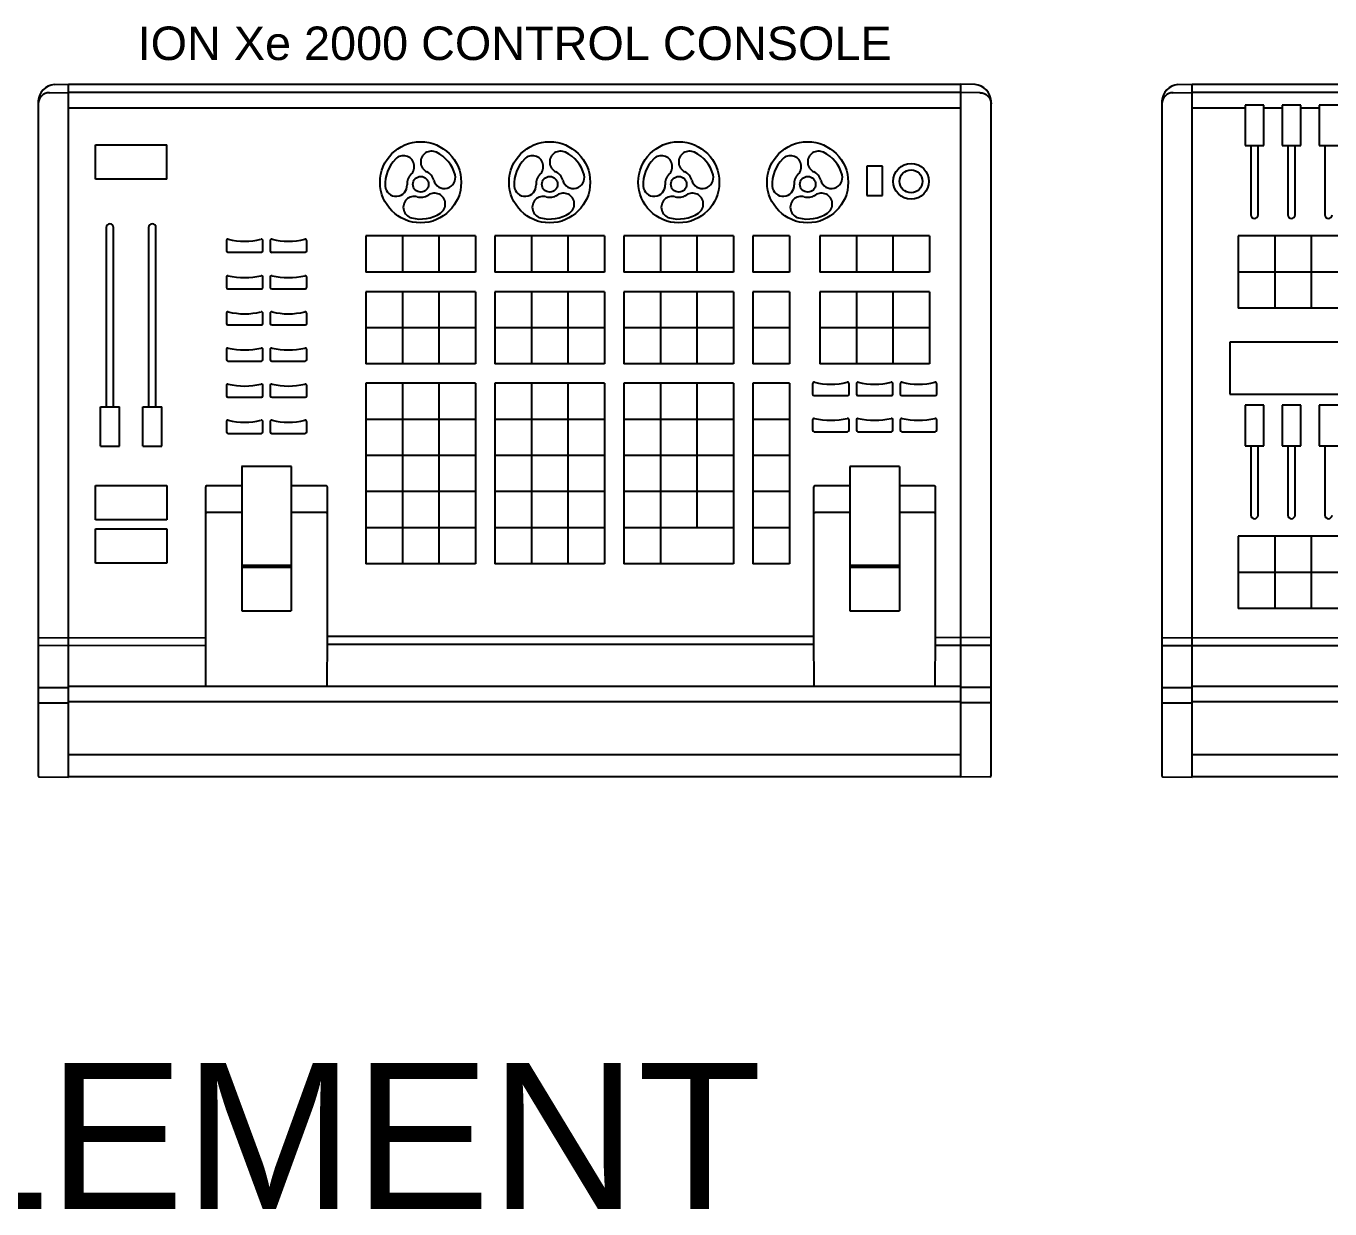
# Model space of a CAD drawing. Extents: x -49 to 275, y -8 to 142.
# Drawn here: x 129.78 to 156.56, y 76.97 to 101.28 of the extents above; entities that cross this region are included whole.
import ezdxf
from ezdxf.enums import TextEntityAlignment as Align

# ---------------------------------------------------------------- set-up
doc = ezdxf.new("R2010")
doc.units = 0
doc.header["$LTSCALE"] = 0.5
doc.header["$MEASUREMENT"] = 0
doc.layers.get('0').update_dxf_attribs({"linetype": 'CONTINUOUS'})
doc.layers.add('RISER', color=7, linetype='CONTINUOUS')
doc.styles.add('ARIAL', font='arial.ttf')

# ---------------------------------------------------------------- blocks, each defined once
blk = doc.blocks.new('*U35')
at = {"layer": 'RISER'}
for p, q in [((-9.457, 7.275), (-9.165, 7.278)), ((-9.165, -6.959), (-9.165, 7.278)), ((9.165, 7.277), (-9.165, 7.277)), ((9.457, 7.275), (9.165, 7.278)), ((9.165, -6.959), (9.165, 7.278)), ((-9.565, 7.104), (-9.165, 7.107)), ((9.165, 7.107), (-9.165, 7.107)), ((9.565, 7.104), (9.165, 7.107)), ((-9.785, 6.935), (-9.785, -6.935)), ((-9.165, 6.795), (9.165, 6.795)), ((9.785, 6.935), (9.785, -6.935)), ((-8.61, 6.037), (-7.145, 6.037)), ((-8.61, 5.33), (-8.61, 6.037)), ((-7.145, 5.33), (-7.145, 6.037)), ((7.555, 5.599), (7.236, 5.599)), ((7.236, 5.599), (7.236, 4.99)), ((7.555, 4.99), (7.555, 5.599)), ((-7.145, 5.33), (-8.61, 5.33)), ((7.781, 5.295), (7.781, 5.291)), ((8.509, 5.291), (8.509, 5.295)), ((7.236, 4.99), (7.555, 4.99)), ((-8.388, 4.335), (-8.388, 0.651)), ((-8.238, 0.651), (-8.238, 4.335)), ((-7.518, 4.335), (-7.518, 0.651)), ((-7.368, 0.651), (-7.368, 4.335)), ((-5.922, 4.063), (-5.922, 3.849)), ((-5.172, 3.849), (-5.172, 4.063)), ((-5.022, 4.063), (-5.022, 3.849)), ((-4.272, 3.849), (-4.272, 4.063)), ((-3.055, 4.161), (-3.055, 3.419)), ((-0.805, 4.161), (-3.055, 4.161)), ((-2.305, 4.161), (-2.305, 3.419)), ((-1.555, 4.161), (-1.555, 3.419)), ((-0.805, 4.161), (-0.805, 3.419)), ((-0.405, 4.161), (-0.405, 3.419)), ((1.845, 4.161), (-0.405, 4.161)), ((0.345, 4.161), (0.345, 3.419)), ((1.095, 4.161), (1.095, 3.419)), ((1.845, 4.161), (1.845, 3.419)), ((2.245, 4.161), (2.245, 3.419)), ((4.495, 4.161), (2.245, 4.161)), ((2.995, 4.161), (2.995, 3.419)), ((3.745, 4.161), (3.745, 3.419)), ((4.495, 4.161), (4.495, 3.419)), ((4.895, 4.161), (4.895, 3.419)), ((5.645, 4.161), (4.895, 4.161)), ((5.645, 4.161), (5.645, 3.419)), ((6.27, 4.161), (6.27, 3.419)), ((8.52, 4.161), (6.27, 4.161)), ((7.02, 4.161), (7.02, 3.419)), ((7.77, 4.161), (7.77, 3.419)), ((8.52, 4.161), (8.52, 3.419)), ((-5.891, 3.825), (-5.203, 3.825)), ((-4.991, 3.825), (-4.303, 3.825)), ((-5.922, 3.314), (-5.922, 3.1)), ((-5.172, 3.1), (-5.172, 3.314)), ((-5.022, 3.314), (-5.022, 3.1)), ((-4.272, 3.1), (-4.272, 3.314)), ((-0.805, 3.419), (-3.055, 3.419)), ((1.845, 3.419), (-0.405, 3.419)), ((4.495, 3.419), (2.245, 3.419)), ((5.645, 3.419), (4.895, 3.419)), ((8.52, 3.419), (6.27, 3.419)), ((-5.891, 3.076), (-5.203, 3.076)), ((-4.991, 3.076), (-4.303, 3.076)), ((-3.055, 3.016), (-3.055, 1.531)), ((-0.805, 3.016), (-3.055, 3.016)), ((-2.305, 3.016), (-2.305, 1.531)), ((-1.555, 3.016), (-1.555, 1.531)), ((-0.805, 3.016), (-0.805, 1.531)), ((-0.405, 3.016), (-0.405, 1.531)), ((1.845, 3.016), (-0.405, 3.016)), ((0.345, 3.016), (0.345, 1.531)), ((1.095, 3.016), (1.095, 1.531)), ((1.845, 3.016), (1.845, 1.531)), ((2.245, 3.016), (2.245, 1.531)), ((4.495, 3.016), (2.245, 3.016)), ((2.995, 3.016), (2.995, 1.531)), ((3.745, 3.016), (3.745, 1.531)), ((4.495, 3.016), (4.495, 1.531)), ((5.645, 3.016), (4.895, 3.016)), ((4.895, 3.016), (4.895, 1.531)), ((5.645, 3.016), (5.645, 1.531)), ((6.27, 3.016), (6.27, 1.531)), ((8.52, 3.016), (6.27, 3.016)), ((7.02, 3.016), (7.02, 1.531)), ((7.77, 3.016), (7.77, 1.531)), ((8.52, 3.016), (8.52, 1.531)), ((-5.922, 2.571), (-5.922, 2.358)), ((-5.172, 2.358), (-5.172, 2.571)), ((-5.022, 2.571), (-5.022, 2.358)), ((-4.272, 2.358), (-4.272, 2.571)), ((-5.891, 2.333), (-5.203, 2.333)), ((-4.991, 2.333), (-4.303, 2.333)), ((-0.805, 2.273), (-3.055, 2.273)), ((1.845, 2.273), (-0.405, 2.273)), ((4.495, 2.273), (2.245, 2.273)), ((5.645, 2.273), (4.895, 2.273)), ((8.52, 2.273), (6.27, 2.273)), ((-5.922, 1.828), (-5.922, 1.615)), ((-5.172, 1.615), (-5.172, 1.828)), ((-5.022, 1.828), (-5.022, 1.615)), ((-4.272, 1.615), (-4.272, 1.828)), ((-5.891, 1.59), (-5.203, 1.59)), ((-4.991, 1.59), (-4.303, 1.59)), ((-0.805, 1.531), (-3.055, 1.531)), ((1.845, 1.531), (-0.405, 1.531)), ((4.495, 1.531), (2.245, 1.531)), ((5.645, 1.531), (4.895, 1.531)), ((8.52, 1.531), (6.27, 1.531)), ((-5.922, 1.086), (-5.922, 0.872)), ((-5.172, 0.872), (-5.172, 1.086)), ((-5.022, 1.086), (-5.022, 0.872)), ((-4.272, 0.872), (-4.272, 1.086)), ((-0.805, 1.135), (-3.055, 1.135)), ((-3.055, 1.135), (-3.055, -2.579)), ((-2.305, 1.135), (-2.305, -2.579)), ((-1.555, 1.135), (-1.555, -2.579)), ((-0.805, 1.135), (-0.805, -2.579)), ((1.845, 1.135), (-0.405, 1.135)), ((-0.405, 1.135), (-0.405, -2.579)), ((0.345, 1.135), (0.345, -2.579)), ((1.095, 1.135), (1.095, -2.579)), ((1.845, 1.135), (1.845, -2.579)), ((4.495, 1.135), (2.245, 1.135)), ((2.245, 1.135), (2.245, -2.579)), ((2.995, 1.135), (2.995, -2.579)), ((3.745, 1.135), (3.745, -1.836)), ((4.495, 1.135), (4.495, -2.579)), ((5.645, 1.135), (4.895, 1.135)), ((4.895, 1.135), (4.895, -2.579)), ((5.645, 1.135), (5.645, -2.579)), ((6.12, 1.125), (6.12, 0.912)), ((6.87, 0.912), (6.87, 1.125)), ((7.02, 1.125), (7.02, 0.912)), ((7.77, 0.912), (7.77, 1.125)), ((7.92, 1.125), (7.92, 0.912)), ((8.67, 0.912), (8.67, 1.125)), ((-5.891, 0.848), (-5.203, 0.848)), ((-4.991, 0.848), (-4.303, 0.848)), ((6.152, 0.881), (6.839, 0.881)), ((7.052, 0.881), (7.739, 0.881)), ((7.952, 0.881), (8.639, 0.881)), ((-8.509, 0.651), (-8.116, 0.651)), ((-8.509, -0.156), (-8.509, 0.651)), ((-8.116, -0.156), (-8.116, 0.651)), ((-7.639, 0.651), (-7.246, 0.651)), ((-7.639, -0.156), (-7.639, 0.651)), ((-7.246, -0.156), (-7.246, 0.651)), ((-5.922, 0.343), (-5.922, 0.13)), ((-5.172, 0.13), (-5.172, 0.343)), ((-5.022, 0.343), (-5.022, 0.13)), ((-4.272, 0.13), (-4.272, 0.343)), ((-0.805, 0.392), (-3.055, 0.392)), ((1.845, 0.392), (-0.405, 0.392)), ((4.495, 0.392), (2.245, 0.392)), ((5.645, 0.392), (4.895, 0.392)), ((6.12, 0.382), (6.12, 0.169)), ((6.87, 0.169), (6.87, 0.382)), ((7.02, 0.382), (7.02, 0.169)), ((7.77, 0.169), (7.77, 0.382)), ((7.92, 0.382), (7.92, 0.169)), ((8.67, 0.169), (8.67, 0.382)), ((-5.891, 0.105), (-5.203, 0.105)), ((-4.991, 0.105), (-4.303, 0.105)), ((6.152, 0.138), (6.839, 0.138)), ((7.052, 0.138), (7.739, 0.138)), ((7.952, 0.138), (8.639, 0.138)), ((-8.509, -0.156), (-8.116, -0.156)), ((-7.639, -0.156), (-7.246, -0.156)), ((-0.805, -0.351), (-3.055, -0.351)), ((1.845, -0.351), (-0.405, -0.351)), ((4.495, -0.351), (2.245, -0.351)), ((5.645, -0.351), (4.895, -0.351)), ((-4.585, -0.575), (-5.609, -0.575)), ((-5.605, -0.575), (-5.605, -3.542)), ((-4.589, -0.575), (-4.589, -3.542)), ((7.907, -0.575), (6.883, -0.575)), ((6.887, -0.575), (6.887, -3.542)), ((7.904, -0.575), (7.904, -3.542)), ((-8.61, -0.965), (-7.145, -0.965)), ((-6.347, -4.085), (-6.347, -0.995)), ((-5.605, -0.976), (-6.327, -0.976)), ((-3.867, -0.976), (-4.589, -0.976)), ((-3.847, -4.085), (-3.847, -0.995)), ((6.145, -4.085), (6.145, -0.995)), ((6.887, -0.976), (6.165, -0.976)), ((8.625, -0.976), (7.904, -0.976)), ((8.645, -4.085), (8.645, -0.995)), ((-0.805, -1.093), (-3.055, -1.093)), ((1.845, -1.093), (-0.405, -1.093)), ((4.495, -1.093), (2.245, -1.093)), ((5.645, -1.093), (4.895, -1.093)), ((-5.605, -1.519), (-6.321, -1.519)), ((-3.873, -1.519), (-4.589, -1.519)), ((6.887, -1.519), (6.171, -1.519)), ((8.62, -1.519), (7.904, -1.519)), ((-7.145, -1.672), (-8.61, -1.672)), ((-8.61, -1.856), (-7.145, -1.856)), ((-0.805, -1.836), (-3.055, -1.836)), ((1.845, -1.836), (-0.405, -1.836)), ((4.495, -1.836), (2.245, -1.836)), ((5.645, -1.836), (4.895, -1.836)), ((-7.145, -2.563), (-8.61, -2.563)), ((-4.589, -2.612), (-5.605, -2.612)), ((-4.589, -2.654), (-5.605, -2.654)), ((-0.805, -2.579), (-3.055, -2.579)), ((1.845, -2.579), (-0.405, -2.579)), ((4.495, -2.579), (2.245, -2.579)), ((5.645, -2.579), (4.895, -2.579)), ((7.904, -2.612), (6.887, -2.612)), ((7.904, -2.654), (6.887, -2.654)), ((-5.605, -3.542), (-4.589, -3.542)), ((6.887, -3.542), (7.904, -3.542)), ((-9.765, -4.093), (-6.347, -4.097)), ((-9.765, -4.254), (-6.346, -4.248)), ((-6.342, -5.096), (-6.347, -4.085)), ((-3.853, -5.096), (-3.847, -4.085)), ((6.146, -4.233), (-3.848, -4.233)), ((-3.847, -4.061), (6.145, -4.061)), ((6.151, -5.069), (6.145, -4.085)), ((8.64, -5.069), (8.645, -4.085)), ((9.765, -4.254), (8.644, -4.252)), ((9.765, -4.093), (8.645, -4.095)), ((-9.765, -5.116), (-9.165, -5.115)), ((9.165, -5.096), (-9.165, -5.096)), ((9.765, -5.116), (9.165, -5.115)), ((-9.765, -5.432), (-9.165, -5.432)), ((9.165, -5.413), (-9.165, -5.413)), ((9.765, -5.432), (9.165, -5.432)), ((9.165, -6.5), (-9.165, -6.5)), ((-9.765, -6.955), (-9.165, -6.96)), ((-9.165, -6.945), (9.165, -6.945)), ((9.765, -6.955), (9.165, -6.96))]:
    blk.add_line(p, q, dxfattribs=at)
at = {"layer": 'RISER', "flags": 128}
for points in [[(-8.61, -1.672), (-8.61, -1.595), (-8.61, -1.595), (-8.61, -1.595), (-8.61, -1.594), (-8.61, -1.59), (-8.61, -1.577), (-8.61, -1.525), (-8.61, -1.318), (-8.61, -1.111), (-8.61, -1.059), (-8.61, -1.046), (-8.61, -1.043), (-8.61, -1.042), (-8.61, -1.042), (-8.61, -1.042), (-8.61, -1.042), (-8.61, -1.042), (-8.61, -1.042), (-8.61, -0.965)], [(-7.145, -0.965), (-7.145, -1.042), (-7.145, -1.042), (-7.145, -1.042), (-7.145, -1.042), (-7.145, -1.042), (-7.145, -1.042), (-7.145, -1.043), (-7.145, -1.046), (-7.145, -1.059), (-7.145, -1.111), (-7.145, -1.318), (-7.145, -1.525), (-7.145, -1.577), (-7.145, -1.59), (-7.145, -1.594), (-7.145, -1.595), (-7.145, -1.595), (-7.145, -1.595), (-7.145, -1.595), (-7.145, -1.672)], [(-8.61, -2.563), (-8.61, -2.486), (-8.61, -2.486), (-8.61, -2.486), (-8.61, -2.485), (-8.61, -2.482), (-8.61, -2.469), (-8.61, -2.417), (-8.61, -2.21), (-8.61, -2.002), (-8.61, -1.95), (-8.61, -1.937), (-8.61, -1.934), (-8.61, -1.933), (-8.61, -1.933), (-8.61, -1.933), (-8.61, -1.933), (-8.61, -1.933), (-8.61, -1.933), (-8.61, -1.856)], [(-7.145, -1.856), (-7.145, -1.933), (-7.145, -1.933), (-7.145, -1.933), (-7.145, -1.933), (-7.145, -1.933), (-7.145, -1.933), (-7.145, -1.934), (-7.145, -1.937), (-7.145, -1.95), (-7.145, -2.002), (-7.145, -2.21), (-7.145, -2.417), (-7.145, -2.469), (-7.145, -2.482), (-7.145, -2.485), (-7.145, -2.486), (-7.145, -2.486), (-7.145, -2.486), (-7.145, -2.486), (-7.145, -2.563)]]:
    blk.add_lwpolyline(points, dxfattribs=at)
at = {"layer": 'RISER'}
for centre, radius in [((-1.931, 5.264), 0.833), ((0.719, 5.264), 0.833), ((3.371, 5.264), 0.833), ((6.019, 5.264), 0.833), ((8.143, 5.284), 0.367), ((-1.928, 5.223), 0.161), ((0.722, 5.223), 0.161), ((3.372, 5.223), 0.161), ((6.022, 5.223), 0.161), ((8.143, 5.284), 0.234)]:
    blk.add_circle(centre, radius, dxfattribs=at)
for centre, radius, start, end in [((-9.424, 6.914), 0.362, 95.3089, 176.6882), ((9.424, 6.914), 0.362, 3.3118, 84.6911), ((-1.707, 5.681), 0.223, 63.2468, 243.7956), ((0.943, 5.681), 0.223, 63.2468, 243.7956), ((3.593, 5.681), 0.223, 63.2468, 243.7956), ((6.243, 5.681), 0.223, 63.2468, 243.7956), ((-1.94, 5.232), 0.719, 134.4211, 183.7294), ((-2.285, 5.587), 0.224, 315.0555, 135.0624), ((-1.924, 5.229), 0.725, 15.0091, 64.0636), ((0.71, 5.232), 0.719, 134.4211, 183.7294), ((0.365, 5.587), 0.224, 315.0555, 135.0624), ((0.726, 5.229), 0.725, 15.0091, 64.0636), ((3.36, 5.232), 0.719, 134.4211, 183.7294), ((3.015, 5.587), 0.224, 315.0555, 135.0624), ((3.376, 5.229), 0.725, 15.0091, 64.0636), ((6.01, 5.232), 0.719, 134.4211, 183.7294), ((5.665, 5.587), 0.224, 315.0555, 135.0624), ((6.026, 5.229), 0.725, 15.0091, 64.0636), ((-1.934, 5.232), 0.276, 134.4211, 183.7294), ((-1.927, 5.231), 0.278, 15.0091, 64.0636), ((-1.442, 5.361), 0.225, 195.0334, 14.2489), ((0.716, 5.232), 0.276, 134.4211, 183.7294), ((0.723, 5.231), 0.278, 15.0091, 64.0636), ((1.208, 5.361), 0.225, 195.0334, 14.2489), ((3.366, 5.232), 0.276, 134.4211, 183.7294), ((3.373, 5.231), 0.278, 15.0091, 64.0636), ((3.858, 5.361), 0.225, 195.0334, 14.2489), ((6.016, 5.232), 0.276, 134.4211, 183.7294), ((6.023, 5.231), 0.278, 15.0091, 64.0636), ((6.508, 5.361), 0.225, 195.0334, 14.2489), ((-2.434, 5.201), 0.225, 184.1549, 3.2608), ((0.216, 5.201), 0.225, 184.1549, 3.2608), ((2.866, 5.201), 0.225, 184.1549, 3.2608), ((5.516, 5.201), 0.225, 184.1549, 3.2608), ((-2.064, 4.75), 0.223, 74.2475, 255.025), ((-1.93, 5.237), 0.282, 254.9063, 303.4395), ((-1.649, 4.817), 0.224, 303.8308, 124.1761), ((0.586, 4.75), 0.223, 74.2475, 255.025), ((0.72, 5.237), 0.282, 254.9063, 303.4395), ((1.001, 4.817), 0.224, 303.8308, 124.1761), ((3.236, 4.75), 0.223, 74.2475, 255.025), ((3.37, 5.237), 0.282, 254.9063, 303.4395), ((3.651, 4.817), 0.224, 303.8308, 124.1761), ((5.886, 4.75), 0.223, 74.2475, 255.025), ((6.02, 5.237), 0.282, 254.9063, 303.4395), ((6.301, 4.817), 0.224, 303.8308, 124.1761), ((-1.93, 5.245), 0.736, 254.9063, 303.4395), ((0.72, 5.245), 0.736, 254.9063, 303.4395), ((3.37, 5.245), 0.736, 254.9063, 303.4395), ((6.02, 5.245), 0.736, 254.9063, 303.4395), ((-8.313, 4.334), 0.075, 0.4509, 179.5491), ((-7.443, 4.334), 0.075, 0.4509, 179.5491), ((-5.891, 4.063), 0.0312, 76.5233, 179.6321), ((-5.547, 5.531), 1.477, 256.8278, 283.1722), ((-5.203, 4.063), 0.0312, 0.3679, 103.4767), ((-4.991, 4.063), 0.0312, 76.5233, 179.6321), ((-4.647, 5.531), 1.477, 256.8278, 283.1722), ((-4.303, 4.063), 0.0312, 0.3679, 103.4767), ((-5.891, 3.856), 0.0311, 180.2815, 270.2788), ((-5.203, 3.856), 0.0311, 269.7212, 359.7185), ((-4.991, 3.856), 0.0311, 180.2815, 270.2788), ((-4.303, 3.856), 0.0311, 269.7212, 359.7185), ((-5.891, 3.314), 0.0312, 76.5233, 179.6321), ((-5.547, 4.782), 1.477, 256.8278, 283.1722), ((-5.203, 3.314), 0.0312, 0.3679, 103.4767), ((-4.991, 3.314), 0.0312, 76.5233, 179.6321), ((-4.647, 4.782), 1.477, 256.8278, 283.1722), ((-4.303, 3.314), 0.0312, 0.3679, 103.4767), ((-5.891, 3.107), 0.0311, 180.2815, 270.2788), ((-5.203, 3.107), 0.0311, 269.7212, 359.7185), ((-4.991, 3.107), 0.0311, 180.2815, 270.2788), ((-4.303, 3.107), 0.0311, 269.7212, 359.7185), ((-5.891, 2.571), 0.0312, 76.5233, 179.6321), ((-5.547, 4.039), 1.477, 256.8278, 283.1722), ((-5.203, 2.571), 0.0312, 0.3679, 103.4767), ((-4.991, 2.571), 0.0312, 76.5233, 179.6321), ((-4.647, 4.039), 1.477, 256.8278, 283.1722), ((-4.303, 2.571), 0.0312, 0.3679, 103.4767), ((-5.891, 2.364), 0.0311, 180.2815, 270.2788), ((-5.203, 2.364), 0.0311, 269.7212, 359.7185), ((-4.991, 2.364), 0.0311, 180.2815, 270.2788), ((-4.303, 2.364), 0.0311, 269.7212, 359.7185), ((-5.891, 1.828), 0.0312, 76.5233, 179.6321), ((-5.891, 1.621), 0.0311, 180.2815, 270.2788), ((-5.547, 3.297), 1.477, 256.8278, 283.1722), ((-5.203, 1.828), 0.0312, 0.3679, 103.4767), ((-5.203, 1.621), 0.0311, 269.7212, 359.7185), ((-4.991, 1.828), 0.0312, 76.5233, 179.6321), ((-4.991, 1.621), 0.0311, 180.2815, 270.2788), ((-4.647, 3.297), 1.477, 256.8278, 283.1722), ((-4.303, 1.828), 0.0312, 0.3679, 103.4767), ((-4.303, 1.621), 0.0311, 269.7212, 359.7185), ((-5.891, 1.086), 0.0312, 76.5233, 179.6321), ((-5.547, 2.554), 1.477, 256.8278, 283.1722), ((-5.203, 1.086), 0.0312, 0.3679, 103.4767), ((-4.991, 1.086), 0.0312, 76.5233, 179.6321), ((-4.647, 2.554), 1.477, 256.8278, 283.1722), ((-4.303, 1.086), 0.0312, 0.3679, 103.4767), ((6.152, 1.125), 0.0312, 76.5233, 179.6321), ((6.495, 2.593), 1.477, 256.8278, 283.1722), ((6.839, 1.125), 0.0312, 0.3679, 103.4767), ((7.052, 1.125), 0.0312, 76.5233, 179.6321), ((7.395, 2.593), 1.477, 256.8278, 283.1722), ((7.739, 1.125), 0.0312, 0.3679, 103.4767), ((7.952, 1.125), 0.0312, 76.5233, 179.6321), ((8.295, 2.593), 1.477, 256.8278, 283.1722), ((8.639, 1.125), 0.0312, 0.3679, 103.4767), ((-5.891, 0.879), 0.0311, 180.2815, 270.2788), ((-5.203, 0.879), 0.0311, 269.7212, 359.7185), ((-4.991, 0.879), 0.0311, 180.2815, 270.2788), ((-4.303, 0.879), 0.0311, 269.7212, 359.7185), ((6.152, 0.912), 0.0311, 180.2815, 270.2788), ((6.839, 0.912), 0.0311, 269.7212, 359.7185), ((7.052, 0.912), 0.0311, 180.2815, 270.2788), ((7.739, 0.912), 0.0311, 269.7212, 359.7185), ((7.952, 0.912), 0.0311, 180.2815, 270.2788), ((8.639, 0.912), 0.0311, 269.7212, 359.7185), ((-5.891, 0.343), 0.0312, 76.5233, 179.6321), ((-5.547, 1.811), 1.477, 256.8278, 283.1722), ((-5.203, 0.343), 0.0312, 0.3679, 103.4767), ((-4.991, 0.343), 0.0312, 76.5233, 179.6321), ((-4.647, 1.811), 1.477, 256.8278, 283.1722), ((-4.303, 0.343), 0.0312, 0.3679, 103.4767), ((6.152, 0.382), 0.0312, 76.5233, 179.6321), ((6.495, 1.851), 1.477, 256.8278, 283.1722), ((6.839, 0.382), 0.0312, 0.3679, 103.4767), ((7.052, 0.382), 0.0312, 76.5233, 179.6321), ((7.395, 1.851), 1.477, 256.8278, 283.1722), ((7.739, 0.382), 0.0312, 0.3679, 103.4767), ((7.952, 0.382), 0.0312, 76.5233, 179.6321), ((8.295, 1.851), 1.477, 256.8278, 283.1722), ((8.639, 0.382), 0.0312, 0.3679, 103.4767), ((-5.891, 0.136), 0.0311, 180.2815, 270.2788), ((-5.203, 0.136), 0.0311, 269.7212, 359.7185), ((-4.991, 0.136), 0.0311, 180.2815, 270.2788), ((-4.303, 0.136), 0.0311, 269.7212, 359.7185), ((6.152, 0.169), 0.0311, 180.2815, 270.2788), ((6.839, 0.169), 0.0311, 269.7212, 359.7185), ((7.052, 0.169), 0.0311, 180.2815, 270.2788), ((7.739, 0.169), 0.0311, 269.7212, 359.7185), ((7.952, 0.169), 0.0311, 180.2815, 270.2788), ((8.639, 0.169), 0.0311, 269.7212, 359.7185), ((-6.327, -0.996), 0.0199, 89.8413, 179.8132), ((-3.867, -0.996), 0.0199, 0.1333, 90.2122), ((6.165, -0.996), 0.0199, 89.8413, 179.8132), ((8.626, -0.996), 0.0199, 0.1333, 90.2122), ((-6.327, -1.485), 0.0353, 246.5168, 279.6261), ((-3.867, -1.485), 0.0353, 260.3739, 293.4832), ((6.165, -1.485), 0.0353, 246.5168, 279.6261), ((8.626, -1.485), 0.0353, 260.3739, 293.4832), ((-9.77, -4.056), 0.0379, 246.6982, 277.3184), ((-9.77, -4.284), 0.0308, 81.1033, 119.2495), ((9.77, -4.056), 0.0379, 262.6816, 293.3018), ((9.77, -4.284), 0.0308, 60.7505, 98.8967), ((-9.77, -5.147), 0.0308, 81.1033, 119.2495), ((9.77, -5.147), 0.0308, 60.7505, 98.8967), ((-9.77, -5.394), 0.0379, 246.6982, 277.3184), ((9.77, -5.394), 0.0379, 262.6816, 293.3018), ((-9.765, -6.935), 0.02, 180, 269.5049), ((9.765, -6.935), 0.02, 270.4951, 0)]:
    blk.add_arc(centre, radius, start, end, dxfattribs=at)
blk.add_ellipse((-9.555, 6.877), major_axis=(0.23, -0.014), ratio=0.990193, start_param=1.641297, end_param=3.203367, dxfattribs=at)
at = {"layer": 'RISER', "extrusion": (0, 0, -1)}
blk.add_ellipse((9.555, 6.877), major_axis=(-0.23, -0.014), ratio=0.990193, start_param=1.641297, end_param=3.203367, dxfattribs=at)
at = {"layer": 'RISER', "color": 1, "style": 'ARIAL'}
for tag, p in [('STATIONID', (0, 8.877)), ('IONXXXXCONTROLCONSOLE', (0, 7.777))]:
    blk.add_attdef(tag, text='', height=0.688, dxfattribs=at).set_placement(p, align=Align.CENTER)
blk.add_attdef('DRAWINGREF', text='', height=0.688, dxfattribs=at).set_placement((0, -7.445), align=Align.TOP_CENTER)
blk = doc.blocks.new('*U36')
at = {"layer": 'RISER'}
for p, q in [((-14.312, 7.275), (-14.02, 7.278)), ((-14.02, -6.959), (-14.02, 7.278)), ((14.02, 7.277), (-14.02, 7.277)), ((-14.42, 7.104), (-14.02, 7.107)), ((14.02, 7.107), (-14.02, 7.107)), ((-14.64, 6.935), (-14.64, -6.935)), ((-14.02, 6.795), (-12.931, 6.795)), ((-12.545, 6.851), (-12.931, 6.851)), ((-12.931, 6.851), (-12.931, 6.02)), ((-12.545, 6.02), (-12.545, 6.851)), ((-12.545, 6.795), (-12.171, 6.795)), ((-12.171, 6.851), (-12.171, 6.02)), ((-11.785, 6.851), (-12.171, 6.851)), ((-11.785, 6.02), (-11.785, 6.851)), ((-11.785, 6.795), (-11.411, 6.795)), ((-11.411, 6.851), (-11.411, 6.02)), ((-11.025, 6.851), (-11.411, 6.851)), ((-12.931, 6.02), (-12.545, 6.02)), ((-12.814, 6.02), (-12.814, 4.595)), ((-12.665, 4.595), (-12.665, 6.021)), ((-12.171, 6.02), (-11.785, 6.02)), ((-12.054, 6.02), (-12.054, 4.595)), ((-11.905, 4.595), (-11.905, 6.021)), ((-11.411, 6.02), (-11.025, 6.02)), ((-11.294, 6.02), (-11.294, 4.595)), ((-9.323, 4.161), (-13.073, 4.161)), ((-13.073, 4.161), (-13.073, 2.676)), ((-12.323, 4.161), (-12.323, 2.676)), ((-11.573, 4.161), (-11.573, 2.676)), ((-9.323, 3.419), (-13.073, 3.419)), ((-9.323, 2.676), (-13.073, 2.676)), ((-9.192, 1.982), (-13.247, 1.982)), ((-13.247, 1.982), (-13.247, 0.911)), ((-13.247, 0.911), (-9.192, 0.911)), ((-12.931, 0.681), (-12.931, -0.15)), ((-12.545, 0.681), (-12.931, 0.681)), ((-12.545, -0.15), (-12.545, 0.681)), ((-12.171, 0.681), (-12.171, -0.15)), ((-11.785, 0.681), (-12.171, 0.681)), ((-11.785, -0.15), (-11.785, 0.681)), ((-11.411, 0.681), (-11.411, -0.15)), ((-11.025, 0.681), (-11.411, 0.681)), ((-12.931, -0.15), (-12.545, -0.15)), ((-12.814, -0.15), (-12.814, -1.575)), ((-12.665, -1.575), (-12.665, -0.15)), ((-12.171, -0.15), (-11.785, -0.15)), ((-12.054, -0.15), (-12.054, -1.575)), ((-11.905, -1.575), (-11.905, -0.15)), ((-11.411, -0.15), (-11.025, -0.15)), ((-11.294, -0.15), (-11.294, -1.575)), ((-9.323, -2.009), (-13.073, -2.009)), ((-13.073, -2.009), (-13.073, -3.495)), ((-12.323, -2.009), (-12.323, -3.495)), ((-11.573, -2.009), (-11.573, -3.495)), ((-9.323, -2.752), (-13.073, -2.752)), ((-9.323, -3.495), (-13.073, -3.495)), ((-14.62, -4.093), (-1.492, -4.097)), ((-14.62, -4.254), (-1.491, -4.248)), ((-14.62, -5.116), (-14.02, -5.115)), ((14.02, -5.096), (-14.02, -5.096)), ((-14.62, -5.432), (-14.02, -5.432)), ((14.02, -5.413), (-14.02, -5.413)), ((14.02, -6.5), (-14.02, -6.5)), ((-14.62, -6.955), (-14.02, -6.96)), ((-14.02, -6.945), (14.02, -6.945))]:
    blk.add_line(p, q, dxfattribs=at)
for centre, radius, start, end in [((-14.279, 6.914), 0.362, 95.3089, 176.6882), ((-12.74, 4.596), 0.0745, 180.4509, 359.5491), ((-11.98, 4.596), 0.0745, 180.4509, 359.5491), ((-11.22, 4.596), 0.0745, 180.4509, 359.5491), ((-12.74, -1.575), 0.0745, 180.4509, 359.5491), ((-11.98, -1.575), 0.0745, 180.4509, 359.5491), ((-11.22, -1.575), 0.0745, 180.4509, 359.5491), ((-14.625, -4.056), 0.0379, 246.6982, 277.3184), ((-14.625, -4.284), 0.0308, 81.1033, 119.2495), ((-14.625, -5.147), 0.0308, 81.1033, 119.2495), ((-14.625, -5.394), 0.0379, 246.6982, 277.3184), ((-14.62, -6.935), 0.02, 180, 269.5049)]:
    blk.add_arc(centre, radius, start, end, dxfattribs=at)
blk.add_ellipse((-14.41, 6.877), major_axis=(0.23, -0.014), ratio=0.990193, start_param=1.641297, end_param=3.203367, dxfattribs=at)
at = {"layer": 'RISER', "color": 1, "style": 'ARIAL'}
for tag, p in [('STATIONID', (0, 8.877)), ('IONXXXXCONTROLCONSOLE', (0, 7.777))]:
    blk.add_attdef(tag, text='', height=0.688, dxfattribs=at).set_placement(p, align=Align.CENTER)
blk.add_attdef('DRAWINGREF', text='', height=0.688, dxfattribs=at).set_placement((0, -7.445), align=Align.TOP_CENTER)

msp = doc.modelspace()

# ---------------------------------------------------------------- block references
msp.add_blockref('*U35', (139.817, 92.808)).add_auto_attribs({'IONXXXXCONTROLCONSOLE': 'ION Xe 2000 CONTROL CONSOLE'})
msp.add_blockref('*U36', (167.754, 92.808))

# ---------------------------------------------------------------- texts
at = {"color": 140, "style": 'ARIAL'}
msp.add_text('ELEMENT', height=3, dxfattribs=at).set_placement((135.002, 76.974), align=Align.CENTER)

doc.saveas('drawing.dxf')
